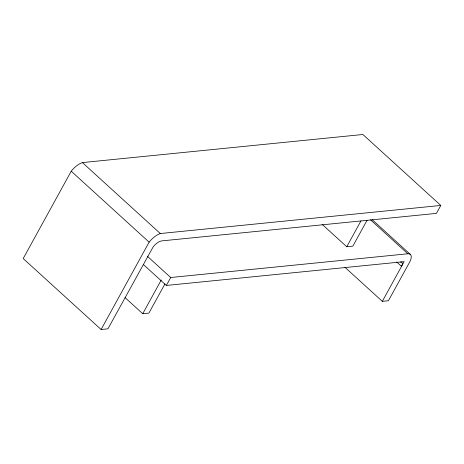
<?xml version="1.0" encoding="UTF-8"?>
<svg xmlns="http://www.w3.org/2000/svg" width="464" height="464" viewBox="0 0 464 464"><rect width="100%" height="100%" fill="white"/><g stroke="black" fill="none" stroke-linecap="round" stroke-linejoin="round"><path stroke-width="0.7" d="M71.218 171.21L23.2 258.552L101.106 329.504L107.932 328.819L153.097 246.976A9.57 4.449 -47.7 0 1 161.774 240.891L436.433 213.388L440.8 205.448L362.894 134.496L82.412 162.586A14.97 6.96 -47.7 0 0 71.218 171.21L149.124 242.162L101.106 329.504M125.054 297.621L142.726 313.71L161.234 280.041M164.964 283.869L148.903 313.09L142.726 313.71M143.399 264.555L166.344 285.453L170.711 277.513L407.81 253.773A11.061 5.145 -47.7 0 1 409.741 261.945L388.414 300.73L382.319 301.345L344.967 267.328M322.115 224.327L346.747 246.761L360.951 220.922M367.047 220.313L352.843 246.152L346.747 246.761M382.319 301.345L404.144 261.644L166.344 285.453M149.124 242.162A14.97 6.96 -47.7 0 1 160.318 233.537L440.8 205.448M372.14 219.629L410.559 254.614M370.458 219.75L407.81 253.773M396.732 262.021L401.534 266.394A5.933 2.761 -47.7 0 0 400.496 262.009M82.412 162.586L160.318 233.537M147.233 256.134L170.711 277.513"/></g></svg>
